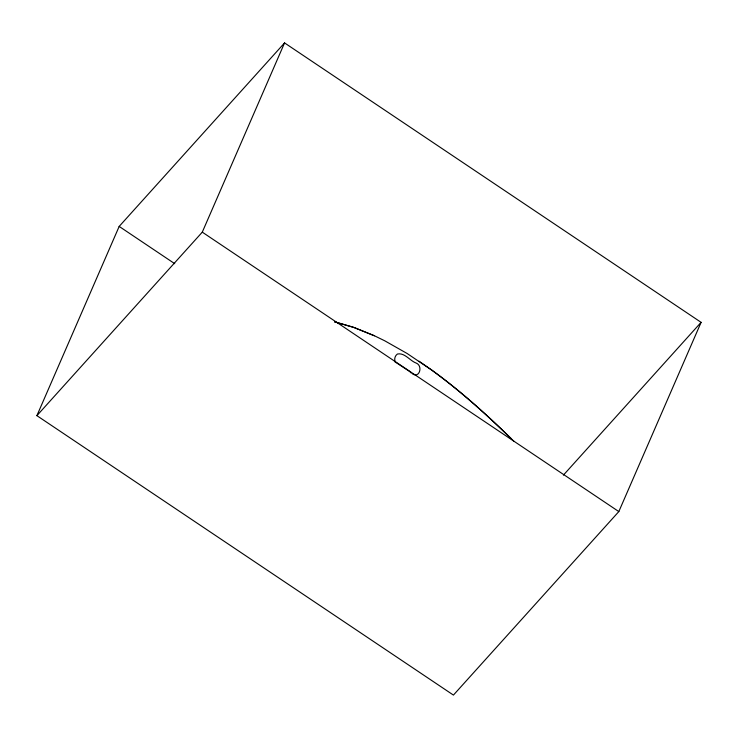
<?xml version="1.0" encoding="UTF-8"?>
<svg xmlns="http://www.w3.org/2000/svg" width="738" height="738" viewBox="0 0 738 738"><rect width="100%" height="100%" fill="white"/><g stroke="black" fill="none" stroke-linecap="round" stroke-linejoin="round"><path stroke-width="1.11" d="M36.9 415.651L119.178 226.418L284.564 42.915L701.1 322.349L618.822 511.582L453.436 695.085L36.9 415.651L202.286 232.147L284.564 42.915M563.408 475.134L701.1 322.349M334.526 321.777L354.508 327.654L374.36 335.735L384.766 340.808L407.201 353.539L431.675 370.042C461.112 391.426 488.141 415.918 514.026 441.435M334.508 321.805L353.179 327.202L374.434 335.781M412.588 373.954C419.83 378.502 422.929 365.605 416.214 363.087C410.051 360.919 404.692 352.413 397.385 354.037C394.812 355.817 393.658 360.006 395.836 362.552M394.682 361.638L409.793 371.583M202.286 232.147L618.822 511.582M119.178 226.418L174.721 263.678M419.027 361.196L431.592 369.959M431.675 370.042C460.161 390.67 486.305 414.332 511.443 438.87M409.876 371.648L411.324 373.105"/></g></svg>
